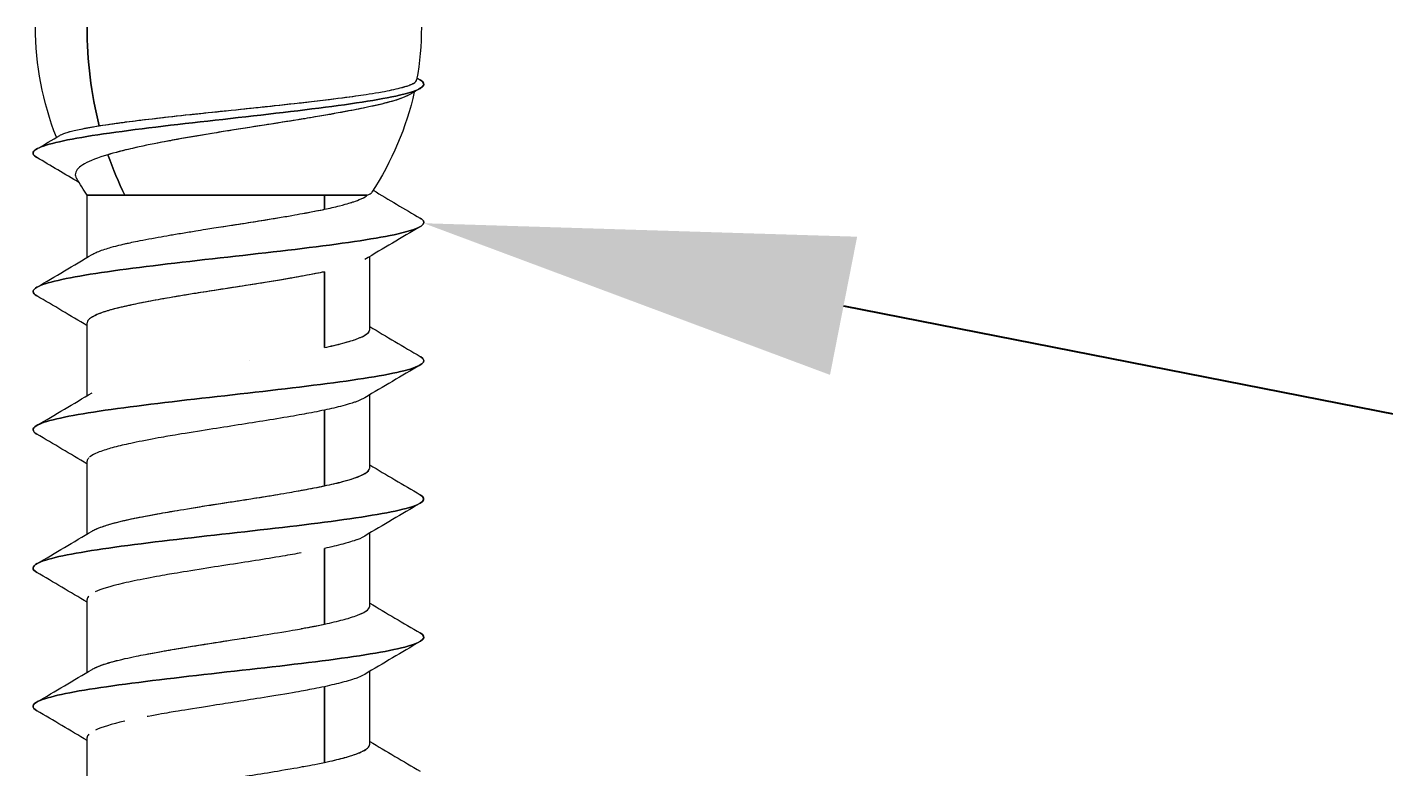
# Model space of a CAD drawing. Header units: inches. Extents: x 10 to 190, y 5 to 37.
# Drawn here: x 102.87 to 103.96, y 24.789 to 25.383 of the extents above; entities that cross this region are included whole.
import ezdxf
from ezdxf import colors
from ezdxf.entities.mleader import LeaderData, LeaderLine
from ezdxf.math import Vec2, Vec3

# ---------------------------------------------------------------- set-up
doc = ezdxf.new("R2010")
doc.units = ezdxf.units.IN
doc.header["$MEASUREMENT"] = 0
doc.styles.add('Tahoma', font='tahoma.ttf')

msp = doc.modelspace()

# ---------------------------------------------------------------- linework, layer by layer
at = {"color": 0, "linetype": 'Continuous', "lineweight": 0, "extrusion": (-1, 6.12323e-17, 0)}
for p, q in [((102.9182, 25.2479), (103.1089, 25.2479)), ((102.9182, 25.1981), (102.9182, 25.2479)), ((102.9485, 25.2479), (102.9182, 25.2479)), ((103.1432, 25.2479), (102.9485, 25.2479)), ((103.1089, 25.2367), (103.1089, 25.2479)), ((103.1089, 25.2479), (103.1089, 25.2367)), ((103.1089, 25.2479), (103.1432, 25.2479)), ((103.1452, 25.1403), (103.1452, 25.1987)), ((103.1089, 25.1257), (103.1089, 25.1865)), ((103.1089, 25.1865), (103.1089, 25.1257)), ((102.9182, 25.0871), (102.9182, 25.1456)), ((103.1452, 25.0293), (103.1452, 25.0877)), ((103.1089, 25.0147), (103.1089, 25.0755)), ((103.1089, 25.0755), (103.1089, 25.0147)), ((102.9182, 24.9761), (102.9182, 25.0346)), ((103.1452, 24.9182), (103.1452, 24.9767)), ((103.1089, 24.9037), (103.1089, 24.9645)), ((103.1089, 24.9645), (103.1089, 24.9037)), ((102.9182, 24.8651), (102.9182, 24.9236)), ((103.1452, 24.8072), (103.1452, 24.8657)), ((103.1089, 24.7927), (103.1089, 24.8535)), ((103.1089, 24.8535), (103.1089, 24.7927)), ((102.9182, 24.7541), (102.9182, 24.8126))]:
    msp.add_line(p, q, dxfattribs=at)
msp.add_circle((101.8328, 27.6684), 6.7609)
at = {"color": 0, "linetype": 'Continuous', "lineweight": 0, "extrusion": (0, 0, -1)}
for centre, start, end in [((-103.117, 25.3829), 338.4106, 0), ((-102.9464, 25.3829), 180, 190.1647), ((-102.9464, 25.3829), 192.473, 213.4784), ((-103.117, 25.3829), 325.8244, 329.6676)]:
    msp.add_arc(centre, 0.2403, start, end, dxfattribs=at)
for start_param, end_param in [(-1.906306, -1.570796), (-2.167274, -2.010951)]:
    msp.add_ellipse((103.0943, 25.3829), major_axis=(0, 0.2403), ratio=0.733138, start_param=start_param, end_param=end_param, dxfattribs=at)
at = {"color": 0, "linetype": 'Continuous', "lineweight": 0}
for start_param, end_param in [(-1.570796, -1.235287), (-1.130641, -0.974319)]:
    msp.add_ellipse((103.0943, 25.3829), major_axis=(0, -0.2403), ratio=0.733138, start_param=start_param, end_param=end_param, dxfattribs=at)
for points, knots in [([(102.8777, 25.2783), (102.8744, 25.2802), (102.8738, 25.2821), (102.8805, 25.2877), (102.8954, 25.2914), (102.9405, 25.2988), (102.9707, 25.3025), (103.0351, 25.3098), (103.0691, 25.3135), (103.1283, 25.3209), (103.1534, 25.3246), (103.185, 25.3319), (103.1915, 25.3356), (103.1871, 25.3397), (103.1865, 25.3401), (103.1858, 25.3405)], [0.9754835, 0.9754835, 0.9754835, 0.9754835, 0.97744693, 0.97744693, 0.98120578, 0.98120578, 0.98496462, 0.98496462, 0.98872347, 0.98872347, 0.99248231, 0.99248231, 0.99624116, 0.99624116, 0.99665651, 0.99665651, 0.99665651, 0.99665651]), ([(103.1858, 25.3405), (103.1865, 25.3401), (103.1871, 25.3397), (103.1915, 25.3356), (103.185, 25.3319), (103.1534, 25.3246), (103.1283, 25.3209), (103.0691, 25.3135), (103.0351, 25.3098), (102.9707, 25.3025), (102.9405, 25.2988), (102.8954, 25.2914), (102.8805, 25.2877), (102.8738, 25.2821), (102.8744, 25.2802), (102.8777, 25.2783)], [-0.99665651, -0.99665651, -0.99665651, -0.99665651, -0.99624116, -0.99624116, -0.99248231, -0.99248231, -0.98872347, -0.98872347, -0.98496462, -0.98496462, -0.98120578, -0.98120578, -0.97744693, -0.97744693, -0.9754835, -0.9754835, -0.9754835, -0.9754835]), ([(102.9279, 25.3038), (102.9282, 25.3038), (102.9286, 25.3039), (102.929, 25.3039), (102.9312, 25.3043), (102.9341, 25.3047), (102.938, 25.3053), (102.9428, 25.3059), (102.9466, 25.3064), (102.9491, 25.3068), (102.957, 25.3078), (102.9654, 25.3088), (102.9738, 25.3098), (102.9823, 25.3108), (102.9914, 25.3118), (103.0012, 25.3128), (103.0021, 25.3129), (103.0034, 25.3131), (103.0051, 25.3132), (103.0077, 25.3135), (103.0111, 25.3139), (103.0154, 25.3143), (103.0235, 25.3152), (103.0284, 25.3157), (103.03, 25.3158), (103.0403, 25.3169), (103.05, 25.3179), (103.0589, 25.3188), (103.0632, 25.3193), (103.0729, 25.3203), (103.087, 25.3219), (103.0889, 25.3221), (103.0914, 25.3224), (103.0946, 25.3228), (103.0994, 25.3233), (103.1057, 25.324), (103.113, 25.3249), (103.1224, 25.3261), (103.13, 25.3271), (103.1361, 25.328), (103.1412, 25.3287), (103.148, 25.3297), (103.1552, 25.331), (103.1579, 25.3315), (103.1604, 25.332), (103.1628, 25.3325), (103.1653, 25.333), (103.1676, 25.3335), (103.1697, 25.3341), (103.1747, 25.3353), (103.1774, 25.3364), (103.179, 25.3371), (103.1809, 25.338), (103.1825, 25.339), (103.1829, 25.3402), (103.1829, 25.3403), (103.1829, 25.3404), (103.1829, 25.3405)], [0, 0, 0, 0, 0.004954, 0.004954, 0.004954, 0.03125, 0.03125, 0.03125, 0.0625, 0.0625, 0.0625, 0.125, 0.125, 0.125, 0.1875, 0.1875, 0.1875, 0.2001248, 0.2001248, 0.2001248, 0.21875, 0.21875, 0.21875, 0.25, 0.25, 0.25, 0.3125, 0.3125, 0.3125, 0.375, 0.375, 0.375, 0.3999377, 0.3999377, 0.3999377, 0.4375, 0.4375, 0.4375, 0.5, 0.5, 0.5, 0.5625, 0.5625, 0.5625, 0.5929762, 0.5929762, 0.5929762, 0.625, 0.625, 0.625, 0.6875, 0.6875, 0.6875, 0.75, 0.75, 0.75, 0.7537128, 0.7537128, 0.7537128, 0.7537128]), ([(103.1552, 25.331), (103.1605, 25.332), (103.1655, 25.333), (103.1698, 25.3341), (103.1753, 25.3355), (103.1788, 25.3368), (103.1808, 25.338), (103.182, 25.3388), (103.1826, 25.3395), (103.1829, 25.3403)], [0.5633866, 0.5633866, 0.5633866, 0.5633866, 0.625, 0.625, 0.625, 0.7023924, 0.7023924, 0.7023924, 0.7491506, 0.7491506, 0.7491506, 0.7491506]), ([(102.9279, 25.3038), (102.9346, 25.3048), (102.9427, 25.306), (102.952, 25.3071), (102.9587, 25.308), (102.966, 25.3089), (102.9731, 25.3097), (102.9816, 25.3107), (102.9907, 25.3117), (103.0006, 25.3128), (103.0106, 25.3138), (103.0203, 25.3148), (103.0297, 25.3158), (103.0405, 25.3169), (103.0516, 25.3181), (103.0612, 25.3191), (103.0707, 25.3201), (103.0815, 25.3213), (103.0936, 25.3227), (103.107, 25.3242), (103.1178, 25.3255), (103.1269, 25.3267), (103.1301, 25.3271), (103.1332, 25.3275), (103.1362, 25.328)], [0, 0, 0, 0, 0.072901, 0.072901, 0.072901, 0.125, 0.125, 0.125, 0.1875, 0.1875, 0.1875, 0.25, 0.25, 0.25, 0.3214286, 0.3214286, 0.3214286, 0.3928571, 0.3928571, 0.3928571, 0.471468, 0.471468, 0.471468, 0.4996302, 0.4996302, 0.4996302, 0.4996302]), ([(103.1775, 25.3289), (103.1755, 25.3277), (103.1726, 25.3265), (103.1692, 25.3253), (103.1655, 25.324), (103.161, 25.3227), (103.155, 25.3212), (103.149, 25.3197), (103.1426, 25.3184), (103.1364, 25.3171), (103.131, 25.3161), (103.1247, 25.3149), (103.1169, 25.3135), (103.1158, 25.3133), (103.1147, 25.3131), (103.1133, 25.3128), (103.1037, 25.3111), (103.0959, 25.3099), (103.091, 25.3091), (103.0899, 25.3089), (103.0889, 25.3087), (103.0875, 25.3085), (103.0799, 25.3073), (103.0707, 25.3058), (103.0603, 25.3042), (103.0499, 25.3026), (103.0405, 25.3011), (103.0309, 25.2996), (103.0214, 25.298), (103.0122, 25.2965), (103.0037, 25.2951), (102.9953, 25.2936), (102.9864, 25.2921), (102.9769, 25.2903), (102.9635, 25.2877), (102.9525, 25.2852), (102.944, 25.283), (102.9406, 25.2821), (102.9375, 25.2813), (102.9349, 25.2805)], [0.315789, 0.315789, 0.315789, 0.315789, 0.375, 0.375, 0.375, 0.4375, 0.4375, 0.4375, 0.5, 0.5, 0.5, 0.5550015, 0.5550015, 0.5550015, 0.5625, 0.5625, 0.5625, 0.6134033, 0.6134033, 0.6134033, 0.625, 0.625, 0.625, 0.6875, 0.6875, 0.6875, 0.75, 0.75, 0.75, 0.8125, 0.8125, 0.8125, 0.875, 0.875, 0.875, 0.9636086, 0.9636086, 0.9636086, 1, 1, 1, 1]), ([(103.1775, 25.3289), (103.1757, 25.3278), (103.1729, 25.3266), (103.1687, 25.3251), (103.1659, 25.3241), (103.1631, 25.3233), (103.1607, 25.3227), (103.1582, 25.322), (103.1561, 25.3215), (103.1546, 25.3211), (103.1477, 25.3194), (103.1411, 25.3181), (103.136, 25.3171), (103.1295, 25.3158), (103.1221, 25.3144), (103.1136, 25.3129), (103.1107, 25.3124), (103.1067, 25.3117), (103.1012, 25.3108), (103.0982, 25.3103), (103.0955, 25.3098), (103.093, 25.3094), (103.0912, 25.3091), (103.0896, 25.3088), (103.0881, 25.3086), (103.0757, 25.3066), (103.0664, 25.3052), (103.0608, 25.3043), (103.0515, 25.3028), (103.042, 25.3014), (103.0324, 25.2998), (103.0284, 25.2992), (103.0237, 25.2984), (103.0184, 25.2975), (103.0143, 25.2968), (103.0102, 25.2962), (103.0062, 25.2955), (103.0057, 25.2954), (103.0051, 25.2953), (103.0045, 25.2952), (103, 25.2944), (102.9955, 25.2936), (102.991, 25.2929), (102.9873, 25.2922), (102.983, 25.2914), (102.9782, 25.2905), (102.9697, 25.2889), (102.9617, 25.2873), (102.9545, 25.2856), (102.9508, 25.2847), (102.9439, 25.2831), (102.9359, 25.2808), (102.9355, 25.2807), (102.9352, 25.2806), (102.9349, 25.2805)], [0.3150203, 0.3150203, 0.3150203, 0.3150203, 0.375, 0.375, 0.375, 0.4056357, 0.4056357, 0.4056357, 0.4375, 0.4375, 0.4375, 0.5, 0.5, 0.5, 0.5625, 0.5625, 0.5625, 0.59375, 0.59375, 0.59375, 0.6120792, 0.6120792, 0.6120792, 0.625, 0.625, 0.625, 0.6875, 0.6875, 0.6875, 0.75, 0.75, 0.75, 0.78125, 0.78125, 0.78125, 0.8085147, 0.8085147, 0.8085147, 0.8125, 0.8125, 0.8125, 0.84375, 0.84375, 0.84375, 0.875, 0.875, 0.875, 0.9375, 0.9375, 0.9375, 0.9975072, 0.9975072, 0.9975072, 1, 1, 1, 1]), ([(102.8962, 25.296), (102.8966, 25.2962), (102.8971, 25.2965), (102.8978, 25.2968), (102.8998, 25.2977), (102.9022, 25.2985), (102.9046, 25.2991), (102.9072, 25.2998), (102.9106, 25.3006), (102.9148, 25.3014), (102.9186, 25.3022), (102.923, 25.303), (102.9279, 25.3038)], [0.8276654, 0.8276654, 0.8276654, 0.8276654, 0.8392857, 0.8392857, 0.8392857, 0.8928571, 0.8928571, 0.8928571, 0.9464286, 0.9464286, 0.9464286, 1, 1, 1, 1]), ([(102.9018, 25.2983), (102.902, 25.2983), (102.9021, 25.2984), (102.9022, 25.2984), (102.9077, 25.3001), (102.9153, 25.3016), (102.9233, 25.303), (102.9248, 25.3033), (102.9263, 25.3035), (102.9279, 25.3038)], [0.8721925, 0.8721925, 0.8721925, 0.8721925, 0.875, 0.875, 0.875, 0.979864, 0.979864, 0.979864, 1, 1, 1, 1]), ([(102.9349, 25.2805), (102.9267, 25.2781), (102.9204, 25.2757), (102.9161, 25.2732), (102.914, 25.272), (102.9122, 25.2708), (102.911, 25.2695), (102.9098, 25.2683), (102.909, 25.267), (102.9087, 25.2654), (102.9085, 25.2641), (102.9089, 25.2628), (102.9096, 25.2615)], [0, 0, 0, 0, 0.25, 0.25, 0.25, 0.375, 0.375, 0.375, 0.5, 0.5, 0.5, 0.6118816, 0.6118816, 0.6118816, 0.6118816]), ([(103.1089, 25.2367), (103.1129, 25.2375), (103.117, 25.2385), (103.121, 25.2395), (103.1279, 25.2413), (103.1306, 25.2422), (103.131, 25.2423), (103.1314, 25.2425), (103.1319, 25.2426), (103.1324, 25.2428), (103.1342, 25.2434), (103.1363, 25.2442), (103.1384, 25.2451), (103.141, 25.2463), (103.1423, 25.2472), (103.1432, 25.2479)], [0, 0, 0, 0, 0.25, 0.25, 0.25, 0.5, 0.5, 0.5, 0.556537, 0.556537, 0.556537, 0.75, 0.75, 0.75, 1, 1, 1, 1]), ([(102.9221, 25.2004), (102.9228, 25.2008), (102.9239, 25.2014), (102.9253, 25.202), (102.928, 25.2032), (102.9313, 25.2044), (102.935, 25.2055), (102.9364, 25.2059), (102.9384, 25.2065), (102.9413, 25.2072), (102.9444, 25.208), (102.9469, 25.2086), (102.9485, 25.209), (102.9493, 25.2092), (102.9502, 25.2094), (102.9514, 25.2096), (102.9545, 25.2103), (102.9589, 25.2113), (102.9652, 25.2124), (102.972, 25.2137), (102.9786, 25.2149), (102.9843, 25.2159), (102.9873, 25.2164), (102.9907, 25.217), (102.9947, 25.2176), (102.9982, 25.2182), (103.0018, 25.2188), (103.0054, 25.2194), (103.0078, 25.2198), (103.0105, 25.2202), (103.0136, 25.2207), (103.0176, 25.2213), (103.0222, 25.222), (103.0274, 25.2228), (103.0371, 25.2243), (103.0445, 25.2255), (103.0496, 25.2263), (103.0542, 25.227), (103.0615, 25.2282), (103.0711, 25.2298), (103.0752, 25.2305), (103.0791, 25.2311), (103.0827, 25.2317), (103.0857, 25.2323), (103.0885, 25.2328), (103.0911, 25.2333), (103.1019, 25.2352), (103.1072, 25.2364), (103.1089, 25.2367)], [0.3560294, 0.3560294, 0.3560294, 0.3560294, 0.375, 0.375, 0.375, 0.4375, 0.4375, 0.4375, 0.46875, 0.46875, 0.46875, 0.5, 0.5, 0.5, 0.5168864, 0.5168864, 0.5168864, 0.5625, 0.5625, 0.5625, 0.625, 0.625, 0.625, 0.65625, 0.65625, 0.65625, 0.6875, 0.6875, 0.6875, 0.7143892, 0.7143892, 0.7143892, 0.75, 0.75, 0.75, 0.8125, 0.8125, 0.8125, 0.875, 0.875, 0.875, 0.9090246, 0.9090246, 0.9090246, 0.9375, 0.9375, 0.9375, 1, 1, 1, 1]), ([(103.0926, 25.2335), (103.093, 25.2336), (103.0934, 25.2337), (103.0939, 25.2338), (103.1023, 25.2353), (103.1078, 25.2365), (103.1089, 25.2367)], [0.93427687, 0.93427687, 0.93427687, 0.93427687, 0.9375, 0.9375, 0.9375, 1, 1, 1, 1]), ([(102.8777, 25.1672), (102.8742, 25.1693), (102.8738, 25.1714), (102.8819, 25.1771), (102.8975, 25.1808), (102.9438, 25.1882), (102.9743, 25.1919), (103.039, 25.1993), (103.0729, 25.2029), (103.1315, 25.2103), (103.1559, 25.214), (103.1861, 25.2214), (103.1918, 25.2251), (103.1867, 25.229), (103.1863, 25.2293), (103.1858, 25.2295)], [0.93774534, 0.93774534, 0.93774534, 0.93774534, 0.93985849, 0.93985849, 0.94361733, 0.94361733, 0.94737618, 0.94737618, 0.95113502, 0.95113502, 0.95489387, 0.95489387, 0.95865271, 0.95865271, 0.9589223, 0.9589223, 0.9589223, 0.9589223]), ([(103.1858, 25.2295), (103.1863, 25.2293), (103.1867, 25.229), (103.1918, 25.2251), (103.1861, 25.2214), (103.1559, 25.214), (103.1315, 25.2103), (103.0729, 25.2029), (103.039, 25.1993), (102.9743, 25.1919), (102.9438, 25.1882), (102.8975, 25.1808), (102.8819, 25.1771), (102.8738, 25.1714), (102.8742, 25.1693), (102.8777, 25.1672)], [-0.9589223, -0.9589223, -0.9589223, -0.9589223, -0.95865271, -0.95865271, -0.95489387, -0.95489387, -0.95113502, -0.95113502, -0.94737618, -0.94737618, -0.94361733, -0.94361733, -0.93985849, -0.93985849, -0.93774534, -0.93774534, -0.93774534, -0.93774534]), ([(103.0264, 25.2227), (103.0265, 25.2227), (103.0265, 25.2227), (103.0266, 25.2227), (103.0422, 25.2251), (103.0572, 25.2274), (103.0714, 25.2298)], [0.7492425, 0.7492425, 0.7492425, 0.7492425, 0.75, 0.75, 0.75, 0.8746825, 0.8746825, 0.8746825, 0.8746825]), ([(103.1089, 25.1865), (103.1072, 25.1862), (103.1019, 25.185), (103.0911, 25.183), (103.0885, 25.1825), (103.0857, 25.182), (103.0827, 25.1815), (103.0791, 25.1809), (103.0753, 25.1802), (103.0712, 25.1796), (103.0615, 25.178), (103.0541, 25.1768), (103.0496, 25.1761), (103.0445, 25.1753), (103.0371, 25.1741), (103.0275, 25.1726), (103.0224, 25.1718), (103.0178, 25.1711), (103.0136, 25.1705), (103.0106, 25.17), (103.0079, 25.1696), (103.0054, 25.1692), (103.0016, 25.1686), (102.998, 25.168), (102.9947, 25.1674), (102.9916, 25.1669), (102.9881, 25.1664), (102.9843, 25.1657), (102.9786, 25.1647), (102.972, 25.1636), (102.9651, 25.1622), (102.9589, 25.161), (102.9545, 25.1601), (102.9514, 25.1594), (102.9502, 25.1591), (102.9493, 25.1589), (102.9485, 25.1587), (102.9468, 25.1584), (102.9444, 25.1578), (102.9413, 25.157), (102.9384, 25.1563), (102.9364, 25.1557), (102.935, 25.1553), (102.9313, 25.1542), (102.928, 25.153), (102.9253, 25.1518), (102.9206, 25.1497), (102.9199, 25.1486), (102.9196, 25.1483), (102.9194, 25.1482), (102.9181, 25.1472), (102.9182, 25.1456)], [0, 0, 0, 0, 0.0625, 0.0625, 0.0625, 0.0910236, 0.0910236, 0.0910236, 0.125, 0.125, 0.125, 0.1875, 0.1875, 0.1875, 0.25, 0.25, 0.25, 0.2866586, 0.2866586, 0.2866586, 0.3125, 0.3125, 0.3125, 0.34375, 0.34375, 0.34375, 0.375, 0.375, 0.375, 0.4375, 0.4375, 0.4375, 0.483038, 0.483038, 0.483038, 0.5, 0.5, 0.5, 0.53125, 0.53125, 0.53125, 0.5625, 0.5625, 0.5625, 0.625, 0.625, 0.625, 0.6875, 0.6875, 0.6875, 0.7430454, 0.7430454, 0.7430454, 0.7430454]), ([(103.1089, 25.1865), (103.1027, 25.1852), (103.0957, 25.1839), (103.0904, 25.1829), (103.0851, 25.1819), (103.0776, 25.1806), (103.0681, 25.1791), (103.0491, 25.176), (103.0316, 25.1733), (103.0181, 25.1712), (103.0131, 25.1704), (103.0068, 25.1694), (102.9979, 25.168), (102.989, 25.1665), (102.9832, 25.1655), (102.9788, 25.1647), (102.9744, 25.164), (102.9689, 25.163), (102.9625, 25.1617), (102.9561, 25.1604), (102.9515, 25.1594), (102.9478, 25.1586), (102.9435, 25.1576), (102.939, 25.1565), (102.9356, 25.1555), (102.9322, 25.1545), (102.9284, 25.1533), (102.9245, 25.1515), (102.9207, 25.1496), (102.9198, 25.1485), (102.9196, 25.1483), (102.9194, 25.1481), (102.9182, 25.147), (102.9182, 25.1456)], [0, 0, 0, 0, 0.0714286, 0.0714286, 0.0714286, 0.1428571, 0.1428571, 0.1428571, 0.2857143, 0.2857143, 0.2857143, 0.3392857, 0.3392857, 0.3392857, 0.3928571, 0.3928571, 0.3928571, 0.4464286, 0.4464286, 0.4464286, 0.5, 0.5, 0.5, 0.5625, 0.5625, 0.5625, 0.625, 0.625, 0.625, 0.6875, 0.6875, 0.6875, 0.7464897, 0.7464897, 0.7464897, 0.7464897]), ([(103.1089, 25.1257), (103.1139, 25.1268), (103.1191, 25.1279), (103.1246, 25.1295), (103.1302, 25.131), (103.1335, 25.1321), (103.1357, 25.133), (103.1379, 25.1338), (103.1403, 25.135), (103.1419, 25.136), (103.1434, 25.1369), (103.1447, 25.1381), (103.1451, 25.1394), (103.1452, 25.1397), (103.1452, 25.14), (103.1452, 25.1403)], [0, 0, 0, 0, 0.0625, 0.0625, 0.0625, 0.125, 0.125, 0.125, 0.1875, 0.1875, 0.1875, 0.25, 0.25, 0.25, 0.2633452, 0.2633452, 0.2633452, 0.2633452]), ([(103.1089, 25.1257), (103.1138, 25.1267), (103.1188, 25.1279), (103.1237, 25.1292), (103.1289, 25.1306), (103.1319, 25.1316), (103.1337, 25.1322), (103.1342, 25.1324), (103.1345, 25.1326), (103.1349, 25.1327), (103.136, 25.1331), (103.1374, 25.1337), (103.139, 25.1344), (103.1407, 25.1352), (103.1416, 25.1358), (103.1421, 25.1361), (103.1438, 25.1373), (103.1448, 25.1384), (103.1451, 25.1396), (103.1452, 25.1397), (103.1452, 25.1399), (103.1452, 25.1403)], [0, 0, 0, 0, 0.0625, 0.0625, 0.0625, 0.1117725, 0.1117725, 0.1117725, 0.125, 0.125, 0.125, 0.15625, 0.15625, 0.15625, 0.1875, 0.1875, 0.1875, 0.25, 0.25, 0.25, 0.2670222, 0.2670222, 0.2670222, 0.2670222]), ([(102.8777, 25.0562), (102.8739, 25.0585), (102.8737, 25.0607), (102.8833, 25.0666), (102.8997, 25.0703), (102.9471, 25.0776), (102.978, 25.0813), (103.0429, 25.0887), (103.0767, 25.0924), (103.1345, 25.0998), (103.1584, 25.1034), (103.1871, 25.1108), (103.192, 25.1145), (103.1862, 25.1183), (103.186, 25.1184), (103.1858, 25.1185)], [0.90000731, 0.90000731, 0.90000731, 0.90000731, 0.90227005, 0.90227005, 0.90602889, 0.90602889, 0.90978774, 0.90978774, 0.91354658, 0.91354658, 0.91730542, 0.91730542, 0.92106427, 0.92106427, 0.92118945, 0.92118945, 0.92118945, 0.92118945]), ([(103.1858, 25.1185), (103.186, 25.1184), (103.1862, 25.1183), (103.192, 25.1145), (103.1871, 25.1108), (103.1584, 25.1034), (103.1345, 25.0998), (103.0767, 25.0924), (103.0429, 25.0887), (102.978, 25.0813), (102.9471, 25.0776), (102.8997, 25.0703), (102.8833, 25.0666), (102.8737, 25.0607), (102.8739, 25.0585), (102.8777, 25.0562)], [-0.92118945, -0.92118945, -0.92118945, -0.92118945, -0.92106427, -0.92106427, -0.91730542, -0.91730542, -0.91354658, -0.91354658, -0.90978774, -0.90978774, -0.90602889, -0.90602889, -0.90227005, -0.90227005, -0.90000731, -0.90000731, -0.90000731, -0.90000731]), ([(103.1412, 25.0854), (103.1407, 25.0851), (103.14, 25.0847), (103.139, 25.0842), (103.1374, 25.0834), (103.136, 25.0829), (103.1349, 25.0824), (103.1346, 25.0823), (103.1342, 25.0822), (103.1337, 25.082), (103.1319, 25.0814), (103.1289, 25.0804), (103.1236, 25.079), (103.1188, 25.0777), (103.1138, 25.0766), (103.1089, 25.0755)], [0.8253823, 0.8253823, 0.8253823, 0.8253823, 0.84375, 0.84375, 0.84375, 0.875, 0.875, 0.875, 0.8883182, 0.8883182, 0.8883182, 0.9375, 0.9375, 0.9375, 1, 1, 1, 1]), ([(103.1089, 25.0755), (103.1034, 25.0744), (103.0975, 25.0732), (103.0925, 25.0723), (103.0875, 25.0714), (103.0809, 25.0702), (103.0735, 25.069), (103.0585, 25.0665), (103.0436, 25.0642), (103.0279, 25.0617), (103.02, 25.0605), (103.0126, 25.0593), (103.0034, 25.0578), (102.9941, 25.0564), (102.9873, 25.0552), (102.9831, 25.0545), (102.979, 25.0538), (102.9724, 25.0526), (102.9651, 25.0512), (102.9577, 25.0498), (102.9523, 25.0486), (102.9479, 25.0476), (102.9435, 25.0466), (102.939, 25.0455), (102.9357, 25.0445), (102.9323, 25.0435), (102.9286, 25.0424), (102.925, 25.0407), (102.9223, 25.0394), (102.9209, 25.0385), (102.92, 25.0377)], [0, 0, 0, 0, 0.0625, 0.0625, 0.0625, 0.125, 0.125, 0.125, 0.25, 0.25, 0.25, 0.3125, 0.3125, 0.3125, 0.375, 0.375, 0.375, 0.4375, 0.4375, 0.4375, 0.5, 0.5, 0.5, 0.5625, 0.5625, 0.5625, 0.625, 0.625, 0.625, 0.6722977, 0.6722977, 0.6722977, 0.6722977]), ([(102.9195, 25.0372), (102.9194, 25.0371), (102.9194, 25.0371), (102.9193, 25.037), (102.9187, 25.0363), (102.9182, 25.0354), (102.9182, 25.0346)], [0.68411623, 0.68411623, 0.68411623, 0.68411623, 0.6875, 0.6875, 0.6875, 0.73980949, 0.73980949, 0.73980949, 0.73980949]), ([(103.1089, 25.0147), (103.1142, 25.0158), (103.1194, 25.017), (103.1255, 25.0187), (103.1316, 25.0204), (103.1345, 25.0215), (103.1351, 25.0218), (103.1356, 25.022), (103.1388, 25.0231), (103.1415, 25.0247), (103.1441, 25.0263), (103.1449, 25.0275), (103.1451, 25.0286), (103.1452, 25.0288), (103.1452, 25.029), (103.1452, 25.0293)], [0, 0, 0, 0, 0.0625, 0.0625, 0.0625, 0.125, 0.125, 0.125, 0.1875, 0.1875, 0.1875, 0.25, 0.25, 0.25, 0.2616815, 0.2616815, 0.2616815, 0.2616815]), ([(103.1089, 25.0147), (103.1141, 25.0158), (103.1191, 25.017), (103.1236, 25.0182), (103.1316, 25.0203), (103.1343, 25.0215), (103.1349, 25.0217), (103.1354, 25.0219), (103.139, 25.023), (103.1421, 25.0251), (103.1439, 25.0263), (103.1449, 25.0275), (103.1451, 25.0286), (103.1452, 25.0288), (103.1452, 25.029), (103.1452, 25.0293)], [0, 0, 0, 0, 0.0625, 0.0625, 0.0625, 0.125, 0.125, 0.125, 0.1875, 0.1875, 0.1875, 0.25, 0.25, 0.25, 0.2643068, 0.2643068, 0.2643068, 0.2643068]), ([(102.8777, 24.9452), (102.8737, 24.9476), (102.8737, 24.95), (102.8848, 24.956), (102.9019, 24.9597), (102.9504, 24.9671), (102.9817, 24.9708), (103.0468, 24.9781), (103.0805, 24.9818), (103.1375, 24.9892), (103.1607, 24.9929), (103.188, 25.0002), (103.192, 25.0039), (103.1858, 25.0076)], [0.86226949, 0.86226949, 0.86226949, 0.86226949, 0.8646816, 0.8646816, 0.86844045, 0.86844045, 0.87219929, 0.87219929, 0.87595814, 0.87595814, 0.87971698, 0.87971698, 0.88345745, 0.88345745, 0.88345745, 0.88345745]), ([(103.1858, 25.0076), (103.192, 25.0039), (103.188, 25.0002), (103.1607, 24.9929), (103.1375, 24.9892), (103.0805, 24.9818), (103.0468, 24.9781), (102.9817, 24.9708), (102.9504, 24.9671), (102.9019, 24.9597), (102.8848, 24.956), (102.8737, 24.95), (102.8737, 24.9476), (102.8777, 24.9452)], [-0.88345745, -0.88345745, -0.88345745, -0.88345745, -0.87971698, -0.87971698, -0.87595814, -0.87595814, -0.87219929, -0.87219929, -0.86844045, -0.86844045, -0.8646816, -0.8646816, -0.86226949, -0.86226949, -0.86226949, -0.86226949]), ([(102.9221, 24.9784), (102.9229, 24.9789), (102.9239, 24.9794), (102.9253, 24.98), (102.9283, 24.9814), (102.9319, 24.9825), (102.935, 24.9835), (102.9363, 24.9839), (102.94, 24.985), (102.9484, 24.987), (102.9506, 24.9875), (102.9529, 24.988), (102.9554, 24.9885), (102.9584, 24.9891), (102.9616, 24.9898), (102.9651, 24.9904), (102.9735, 24.992), (102.9802, 24.9932), (102.9843, 24.9939), (102.9891, 24.9947), (102.996, 24.9959), (103.0054, 24.9974), (103.0103, 24.9982), (103.0149, 24.9989), (103.0191, 24.9996), (103.0221, 25), (103.0249, 25.0005), (103.0274, 25.0009), (103.0314, 25.0015), (103.0351, 25.002), (103.0386, 25.0026), (103.0418, 25.0031), (103.0455, 25.0036), (103.0496, 25.0043), (103.0559, 25.0053), (103.0632, 25.0064), (103.0712, 25.0078), (103.0784, 25.009), (103.0838, 25.0099), (103.0876, 25.0106), (103.089, 25.0109), (103.0901, 25.0111), (103.0911, 25.0113), (103.0932, 25.0116), (103.0963, 25.0122), (103.1004, 25.013), (103.1042, 25.0137), (103.107, 25.0143), (103.1089, 25.0147)], [0.3502982, 0.3502982, 0.3502982, 0.3502982, 0.375, 0.375, 0.375, 0.4375, 0.4375, 0.4375, 0.5, 0.5, 0.5, 0.5286297, 0.5286297, 0.5286297, 0.5625, 0.5625, 0.5625, 0.625, 0.625, 0.625, 0.6875, 0.6875, 0.6875, 0.7242223, 0.7242223, 0.7242223, 0.75, 0.75, 0.75, 0.78125, 0.78125, 0.78125, 0.8125, 0.8125, 0.8125, 0.875, 0.875, 0.875, 0.9208216, 0.9208216, 0.9208216, 0.9375, 0.9375, 0.9375, 0.96875, 0.96875, 0.96875, 1, 1, 1, 1]), ([(102.9221, 24.9784), (102.9227, 24.9788), (102.9234, 24.9791), (102.9242, 24.9795), (102.9292, 24.9819), (102.9368, 24.9842), (102.9476, 24.9868), (102.953, 24.988), (102.9586, 24.9892), (102.9662, 24.9906), (102.9738, 24.9921), (102.9805, 24.9932), (102.9849, 24.994), (102.9893, 24.9947), (102.9962, 24.9959), (103.005, 24.9973), (103.0137, 24.9987), (103.0212, 24.9999), (103.03, 25.0013), (103.0472, 25.0039), (103.0615, 25.0062), (103.0736, 25.0082)], [0.3552213, 0.3552213, 0.3552213, 0.3552213, 0.375, 0.375, 0.375, 0.5, 0.5, 0.5, 0.5625, 0.5625, 0.5625, 0.625, 0.625, 0.625, 0.6875, 0.6875, 0.6875, 0.75, 0.75, 0.75, 0.870812, 0.870812, 0.870812, 0.870812]), ([(103.0919, 25.0114), (103.0921, 25.0114), (103.0923, 25.0115), (103.0925, 25.0115), (103.0974, 25.0124), (103.1034, 25.0136), (103.1089, 25.0147)], [0.93497714, 0.93497714, 0.93497714, 0.93497714, 0.9375, 0.9375, 0.9375, 1, 1, 1, 1]), ([(103.1412, 24.9744), (103.1384, 24.9726), (103.1354, 24.9716), (103.1349, 24.9714), (103.1345, 24.9713), (103.1334, 24.9709), (103.1312, 24.9702), (103.1295, 24.9696), (103.1271, 24.9689), (103.1237, 24.968), (103.1191, 24.9668), (103.1141, 24.9656), (103.1089, 24.9645)], [0.8182432, 0.8182432, 0.8182432, 0.8182432, 0.8749039, 0.8749039, 0.8749039, 0.910462, 0.910462, 0.910462, 0.9375, 0.9375, 0.9375, 1, 1, 1, 1]), ([(103.0902, 24.9609), (103.086, 24.9601), (103.0807, 24.9592), (103.0751, 24.9582), (103.0613, 24.9559), (103.0464, 24.9536), (103.0296, 24.951), (103.0212, 24.9497), (103.0138, 24.9485), (103.0048, 24.9471), (102.9958, 24.9456), (102.9889, 24.9445), (102.9844, 24.9437), (102.98, 24.943), (102.9733, 24.9418), (102.966, 24.9404), (102.9586, 24.939), (102.9531, 24.9378), (102.9474, 24.9365), (102.9361, 24.9339), (102.9291, 24.9316), (102.9246, 24.9295)], [0.0745147, 0.0745147, 0.0745147, 0.0745147, 0.125, 0.125, 0.125, 0.25, 0.25, 0.25, 0.3125, 0.3125, 0.3125, 0.375, 0.375, 0.375, 0.4375, 0.4375, 0.4375, 0.5, 0.5, 0.5, 0.6225443, 0.6225443, 0.6225443, 0.6225443]), ([(102.9195, 24.9262), (102.9195, 24.9262), (102.9195, 24.9262), (102.9194, 24.9262), (102.9187, 24.9254), (102.9182, 24.9244), (102.9182, 24.9236)], [0.6856944, 0.6856944, 0.6856944, 0.6856944, 0.6875, 0.6875, 0.6875, 0.73987419, 0.73987419, 0.73987419, 0.73987419]), ([(103.1089, 24.9037), (103.1144, 24.9049), (103.1194, 24.906), (103.1237, 24.9072), (103.1249, 24.9075), (103.1271, 24.9081), (103.1297, 24.9089), (103.1322, 24.9097), (103.1338, 24.9103), (103.1349, 24.9107), (103.1352, 24.9108), (103.1356, 24.9109), (103.136, 24.9111), (103.1376, 24.9117), (103.14, 24.9127), (103.1421, 24.9141), (103.144, 24.9154), (103.1449, 24.9165), (103.1451, 24.9176), (103.1452, 24.9178), (103.1452, 24.918), (103.1452, 24.9182)], [0, 0, 0, 0, 0.0625, 0.0625, 0.0625, 0.09375, 0.09375, 0.09375, 0.125, 0.125, 0.125, 0.1381297, 0.1381297, 0.1381297, 0.1875, 0.1875, 0.1875, 0.25, 0.25, 0.25, 0.2631778, 0.2631778, 0.2631778, 0.2631778]), ([(103.1367, 24.9114), (103.1383, 24.912), (103.14, 24.9128), (103.1416, 24.9138), (103.1442, 24.9154), (103.1449, 24.9166), (103.1451, 24.9177), (103.1452, 24.9179), (103.1452, 24.9181), (103.1452, 24.9182)], [0.1514239, 0.1514239, 0.1514239, 0.1514239, 0.1875, 0.1875, 0.1875, 0.25, 0.25, 0.25, 0.2611777, 0.2611777, 0.2611777, 0.2611777]), ([(102.9221, 24.8674), (102.9229, 24.8679), (102.924, 24.8685), (102.9253, 24.869), (102.9287, 24.8705), (102.9323, 24.8717), (102.935, 24.8725), (102.9374, 24.8732), (102.9415, 24.8744), (102.9485, 24.876), (102.9515, 24.8767), (102.9545, 24.8773), (102.9575, 24.8779), (102.9601, 24.8785), (102.9626, 24.879), (102.9651, 24.8794), (102.9753, 24.8814), (102.9823, 24.8825), (102.9844, 24.8829), (102.9899, 24.8838), (102.9969, 24.885), (103.0054, 24.8864), (103.0119, 24.8874), (103.0174, 24.8883), (103.0219, 24.889), (103.024, 24.8893), (103.0258, 24.8896), (103.0274, 24.8899), (103.0294, 24.8902), (103.0331, 24.8907), (103.0386, 24.8916), (103.0431, 24.8923), (103.0468, 24.8929), (103.0497, 24.8933), (103.0565, 24.8944), (103.0637, 24.8955), (103.0712, 24.8968), (103.081, 24.8984), (103.087, 24.8995), (103.09, 24.9), (103.0905, 24.9001), (103.0909, 24.9002), (103.0912, 24.9003), (103.0936, 24.9007), (103.0967, 24.9013), (103.1004, 24.902), (103.1053, 24.9029), (103.108, 24.9035), (103.1089, 24.9037)], [0.3488601, 0.3488601, 0.3488601, 0.3488601, 0.375, 0.375, 0.375, 0.4375, 0.4375, 0.4375, 0.5, 0.5, 0.5, 0.5339098, 0.5339098, 0.5339098, 0.5625, 0.5625, 0.5625, 0.625, 0.625, 0.625, 0.6875, 0.6875, 0.6875, 0.7299699, 0.7299699, 0.7299699, 0.75, 0.75, 0.75, 0.78125, 0.78125, 0.78125, 0.8125, 0.8125, 0.8125, 0.875, 0.875, 0.875, 0.9285399, 0.9285399, 0.9285399, 0.9375, 0.9375, 0.9375, 0.96875, 0.96875, 0.96875, 1, 1, 1, 1]), ([(103.0902, 24.9001), (103.0902, 24.9001), (103.0902, 24.9001), (103.0902, 24.9001), (103.0913, 24.9003), (103.0981, 24.9014), (103.1089, 24.9037)], [0.93655261, 0.93655261, 0.93655261, 0.93655261, 0.9375, 0.9375, 0.9375, 1, 1, 1, 1]), ([(102.8777, 24.8342), (102.8734, 24.8367), (102.8738, 24.8393), (102.8865, 24.8454), (102.9043, 24.8491), (102.9539, 24.8565), (102.9855, 24.8602), (103.0508, 24.8676), (103.0842, 24.8712), (103.1404, 24.8786), (103.163, 24.8823), (103.1883, 24.8895), (103.1918, 24.893), (103.1858, 24.8966)], [0.82453198, 0.82453198, 0.82453198, 0.82453198, 0.82709316, 0.82709316, 0.830852, 0.830852, 0.83461085, 0.83461085, 0.83836969, 0.83836969, 0.84212854, 0.84212854, 0.84572551, 0.84572551, 0.84572551, 0.84572551]), ([(103.1858, 24.8966), (103.1918, 24.893), (103.1883, 24.8895), (103.163, 24.8823), (103.1404, 24.8786), (103.0842, 24.8712), (103.0508, 24.8676), (102.9855, 24.8602), (102.9539, 24.8565), (102.9043, 24.8491), (102.8865, 24.8454), (102.8738, 24.8393), (102.8734, 24.8367), (102.8777, 24.8342)], [-0.84572551, -0.84572551, -0.84572551, -0.84572551, -0.84212854, -0.84212854, -0.83836969, -0.83836969, -0.83461085, -0.83461085, -0.830852, -0.830852, -0.82709316, -0.82709316, -0.82453198, -0.82453198, -0.82453198, -0.82453198]), ([(102.9665, 24.8797), (102.9669, 24.8798), (102.9673, 24.8799), (102.9678, 24.8799), (102.9761, 24.8815), (102.9829, 24.8826), (102.9865, 24.8833), (102.9901, 24.8839), (102.997, 24.885), (103.006, 24.8865), (103.0148, 24.8879), (103.022, 24.889), (103.0281, 24.89)], [0.5593245, 0.5593245, 0.5593245, 0.5593245, 0.5625, 0.5625, 0.5625, 0.625, 0.625, 0.625, 0.6875, 0.6875, 0.6875, 0.7482296, 0.7482296, 0.7482296, 0.7482296]), ([(102.9249, 24.8689), (102.925, 24.8689), (102.925, 24.8689), (102.925, 24.8689), (102.9304, 24.8713), (102.9383, 24.8736), (102.9487, 24.876)], [0.3741977, 0.3741977, 0.3741977, 0.3741977, 0.375, 0.375, 0.375, 0.4997189, 0.4997189, 0.4997189, 0.4997189]), ([(103.1412, 24.8634), (103.1394, 24.8623), (103.1374, 24.8614), (103.136, 24.8609), (103.1356, 24.8607), (103.1352, 24.8606), (103.1349, 24.8604), (103.1338, 24.86), (103.1321, 24.8595), (103.1297, 24.8587), (103.1271, 24.8579), (103.1249, 24.8573), (103.1236, 24.857), (103.1193, 24.8559), (103.1144, 24.8547), (103.1089, 24.8535)], [0.8192371, 0.8192371, 0.8192371, 0.8192371, 0.8617392, 0.8617392, 0.8617392, 0.875, 0.875, 0.875, 0.90625, 0.90625, 0.90625, 0.9375, 0.9375, 0.9375, 1, 1, 1, 1]), ([(103.1089, 24.8535), (103.1034, 24.8524), (103.0974, 24.8512), (103.0935, 24.8505), (103.0897, 24.8497), (103.0833, 24.8486), (103.0735, 24.847), (103.0636, 24.8453), (103.0563, 24.8442), (103.0493, 24.8431), (103.0423, 24.842), (103.0348, 24.8408), (103.0292, 24.8399), (103.0237, 24.839), (103.0162, 24.8379), (103.0064, 24.8363), (102.9966, 24.8348), (102.9897, 24.8336), (102.9857, 24.8329), (102.9817, 24.8323), (102.975, 24.8311), (102.9673, 24.8296), (102.9669, 24.8296), (102.9666, 24.8295), (102.9663, 24.8295)], [0, 0, 0, 0, 0.0625, 0.0625, 0.0625, 0.125, 0.125, 0.125, 0.1875, 0.1875, 0.1875, 0.25, 0.25, 0.25, 0.3125, 0.3125, 0.3125, 0.375, 0.375, 0.375, 0.4375, 0.4375, 0.4375, 0.4400632, 0.4400632, 0.4400632, 0.4400632]), ([(102.9485, 24.8258), (102.9485, 24.8258), (102.9485, 24.8258), (102.9485, 24.8258), (102.9376, 24.8233), (102.93, 24.821), (102.9249, 24.8187)], [0.4999693, 0.4999693, 0.4999693, 0.4999693, 0.5, 0.5, 0.5, 0.6244234, 0.6244234, 0.6244234, 0.6244234]), ([(102.9196, 24.8153), (102.9196, 24.8153), (102.9196, 24.8153), (102.9195, 24.8153), (102.9187, 24.8144), (102.9182, 24.8134), (102.9182, 24.8126)], [0.6867826, 0.6867826, 0.6867826, 0.6867826, 0.6875, 0.6875, 0.6875, 0.74015439, 0.74015439, 0.74015439, 0.74015439]), ([(103.1089, 24.7927), (103.1149, 24.794), (103.1197, 24.7951), (103.1239, 24.7962), (103.128, 24.7973), (103.1317, 24.7985), (103.1341, 24.7994), (103.1365, 24.8003), (103.1395, 24.8014), (103.1419, 24.803), (103.1443, 24.8045), (103.1448, 24.8057), (103.1451, 24.8063), (103.1451, 24.8066), (103.1452, 24.8069), (103.1452, 24.8072)], [0, 0, 0, 0, 0.0625, 0.0625, 0.0625, 0.125, 0.125, 0.125, 0.1875, 0.1875, 0.1875, 0.25, 0.25, 0.25, 0.272238, 0.272238, 0.272238, 0.272238]), ([(103.1089, 24.7927), (103.1147, 24.7939), (103.1196, 24.7951), (103.1237, 24.7962), (103.1254, 24.7966), (103.1275, 24.7972), (103.1297, 24.7979), (103.1325, 24.7988), (103.134, 24.7994), (103.1349, 24.7997), (103.1355, 24.7999), (103.1363, 24.8002), (103.1371, 24.8005), (103.1387, 24.8012), (103.1406, 24.8021), (103.1421, 24.8031)], [0, 0, 0, 0, 0.0625, 0.0625, 0.0625, 0.09375, 0.09375, 0.09375, 0.125, 0.125, 0.125, 0.1450657, 0.1450657, 0.1450657, 0.1873675, 0.1873675, 0.1873675, 0.1873675]), ([(102.9221, 24.7564), (102.923, 24.757), (102.9241, 24.7575), (102.9253, 24.758), (102.9292, 24.7598), (102.9331, 24.7609), (102.935, 24.7615), (102.938, 24.7624), (102.9422, 24.7635), (102.9485, 24.765), (102.9524, 24.7659), (102.9562, 24.7667), (102.9596, 24.7674), (102.9616, 24.7678), (102.9635, 24.7681), (102.9651, 24.7684), (102.9661, 24.7686), (102.9691, 24.7692), (102.9744, 24.7702), (102.9782, 24.7708), (102.9816, 24.7714), (102.9844, 24.7719), (102.9904, 24.7729), (102.9974, 24.7741), (103.0054, 24.7754), (103.014, 24.7768), (103.0206, 24.7778), (103.0247, 24.7784), (103.0258, 24.7786), (103.0267, 24.7787), (103.0275, 24.7789), (103.0301, 24.7793), (103.0338, 24.7798), (103.0386, 24.7806), (103.0438, 24.7814), (103.0475, 24.782), (103.0496, 24.7823), (103.0569, 24.7834), (103.0641, 24.7846), (103.0712, 24.7858), (103.0724, 24.786), (103.0759, 24.7866), (103.0814, 24.7875), (103.0856, 24.7882), (103.0888, 24.7888), (103.0912, 24.7893), (103.0915, 24.7893), (103.0919, 24.7894), (103.0924, 24.7895), (103.0953, 24.79), (103.1012, 24.7911), (103.1089, 24.7927)], [0.3457498, 0.3457498, 0.3457498, 0.3457498, 0.375, 0.375, 0.375, 0.4375, 0.4375, 0.4375, 0.5, 0.5, 0.5, 0.5395375, 0.5395375, 0.5395375, 0.5625, 0.5625, 0.5625, 0.59375, 0.59375, 0.59375, 0.625, 0.625, 0.625, 0.6875, 0.6875, 0.6875, 0.7366515, 0.7366515, 0.7366515, 0.75, 0.75, 0.75, 0.78125, 0.78125, 0.78125, 0.8125, 0.8125, 0.8125, 0.875, 0.875, 0.875, 0.90625, 0.90625, 0.90625, 0.9375, 0.9375, 0.9375, 0.9463177, 0.9463177, 0.9463177, 1, 1, 1, 1])]:
    msp.add_open_spline(points, degree=3, knots=knots, dxfattribs=at)
for points in [[(103.1791, 25.3371), (103.1791, 25.3371), (103.1791, 25.3371), (103.1791, 25.3371)], [(103.1832, 25.3421), (103.1841, 25.3416), (103.185, 25.341), (103.1858, 25.3405)], [(103.1857, 25.3338), (103.183, 25.3321), (103.1803, 25.3305), (103.1775, 25.3289)], [(102.8776, 25.285), (102.8838, 25.2887), (102.89, 25.2923), (102.8962, 25.296)], [(102.9116, 25.2582), (102.9003, 25.2649), (102.889, 25.2716), (102.8777, 25.2783)], [(103.1432, 25.2479), (103.1452, 25.2487), (103.1463, 25.2495), (103.1468, 25.2503)], [(103.1479, 25.252), (103.1605, 25.2444), (103.1732, 25.237), (103.1858, 25.2295)], [(103.1857, 25.2227), (103.1709, 25.214), (103.156, 25.2052), (103.1413, 25.1964)], [(102.8776, 25.174), (102.8924, 25.1828), (102.9073, 25.1915), (102.9221, 25.2004)], [(102.9182, 25.1432), (102.9047, 25.1513), (102.8912, 25.1593), (102.8777, 25.1672)], [(103.1452, 25.1426), (103.1587, 25.1345), (103.1723, 25.1265), (103.1858, 25.1185)], [(103.0486, 25.1151), (103.0486, 25.1151), (103.0487, 25.1151), (103.0487, 25.1151)], [(103.1857, 25.1117), (103.1709, 25.103), (103.156, 25.0942), (103.1412, 25.0854)], [(102.8776, 25.0631), (102.8924, 25.0718), (102.9073, 25.0806), (102.9221, 25.0894)], [(102.9182, 25.0322), (102.9047, 25.0403), (102.8912, 25.0483), (102.8777, 25.0562)], [(103.1452, 25.0316), (103.1587, 25.0235), (103.1722, 25.0155), (103.1858, 25.0076)], [(103.0486, 25.0041), (103.0486, 25.0041), (103.0486, 25.0041), (103.0487, 25.0041)], [(103.1857, 25.0007), (103.1709, 24.992), (103.156, 24.9832), (103.1412, 24.9744)], [(102.8776, 24.9521), (102.8925, 24.9608), (102.9073, 24.9696), (102.9221, 24.9784)], [(102.9182, 24.9212), (102.9047, 24.9293), (102.8912, 24.9373), (102.8777, 24.9452)], [(103.1452, 24.9206), (103.1587, 24.9125), (103.1722, 24.9045), (103.1858, 24.8966)], [(103.0487, 24.8931), (103.0487, 24.8931), (103.0487, 24.8931), (103.0487, 24.8931)], [(103.1857, 24.8897), (103.1709, 24.881), (103.156, 24.8722), (103.1412, 24.8634)], [(102.8776, 24.8411), (102.8925, 24.8498), (102.9073, 24.8586), (102.9221, 24.8674)], [(102.9182, 24.8102), (102.9047, 24.8183), (102.8912, 24.8263), (102.8777, 24.8342)], [(103.0148, 24.8376), (103.0148, 24.8376), (103.0148, 24.8376), (103.0148, 24.8376)], [(103.1452, 24.8096), (103.1587, 24.8015), (103.1722, 24.7935), (103.1858, 24.7856)]]:
    msp.add_open_spline(points, degree=3, dxfattribs=at)

# ---------------------------------------------------------------- leaders
ml = msp.add_multileader_mtext('Standard')
ml.set_content('ROOF DECK / MEMBRANE', color=256, style='Tahoma')
ml.set_leader_properties()
ml.build(insert=Vec2(0, 0))
ml.multileader.update_dxf_attribs({"dogleg_length": 0.36, "arrow_head_size": 0.3438, "scale": 4})
ctx = ml.context
ctx.base_point, ctx.scale, ctx.char_height, ctx.arrow_head_size, ctx.landing_gap_size, ctx.plane_origin = Vec3(69.7526, 25.4308), 4, 0.34375, 0.3438, 0.495, Vec3(65.8211, 17.1996)
notes = []
notes.append((ctx, [(0, (1, 1, 0), (67.6467, 25.4308), (1, 0), 2.1059, [(0, [(63.9524, 24.5286)], 0, [])])]))
ctx.mtext.insert, ctx.mtext.width, ctx.mtext.flow_direction = Vec3(70.2476, 25.6401), 8.692227, 5
ml = msp.add_multileader_mtext('Standard')
ml.set_content('5/16" STAINLESS STEEL LAG BOLT OR STRUCTURAL SCREW WITH 2-1/2" MIN. EMBEDMENT AND FLAT WASHER', color=256, style='Tahoma')
ml.set_leader_properties()
ml.build(insert=Vec2(0, 0))
ml.multileader.update_dxf_attribs({"dogleg_length": 0.36, "arrow_head_size": 0.3438, "scale": 4})
ctx = ml.context
ctx.base_point, ctx.scale, ctx.char_height, ctx.arrow_head_size, ctx.landing_gap_size, ctx.plane_origin = Vec3(111.3402, 24.0131), 4, 0.34375, 0.3438, 0.495, Vec3(104.3275, 27.2986)
notes.append((ctx, [(0, (1, 1, 0), (109.3602, 24.0131), (1, 0), 1.98, [(0, [(103.1886, 25.2255)], 0, [])])]))
ctx.mtext.insert, ctx.mtext.width, ctx.mtext.flow_direction = Vec3(111.8352, 24.1881), 7.577458, 5
for ctx, leaders in notes:
    for number, flags, end, landing, length, lines in leaders:
        leader = LeaderData()
        leader.index, (leader.has_last_leader_line, leader.has_dogleg_vector, leader.attachment_direction) = number, flags
        leader.last_leader_point, leader.dogleg_vector, leader.dogleg_length = Vec3(end), Vec3(landing), length
        for number, points, colour, breaks in lines:
            line = LeaderLine()
            line.index, line.vertices, line.color, line.breaks = number, Vec3.list(points), colors.encode_raw_color(colour), breaks
            leader.lines.append(line)
        ctx.leaders.append(leader)

doc.saveas('drawing.dxf')
